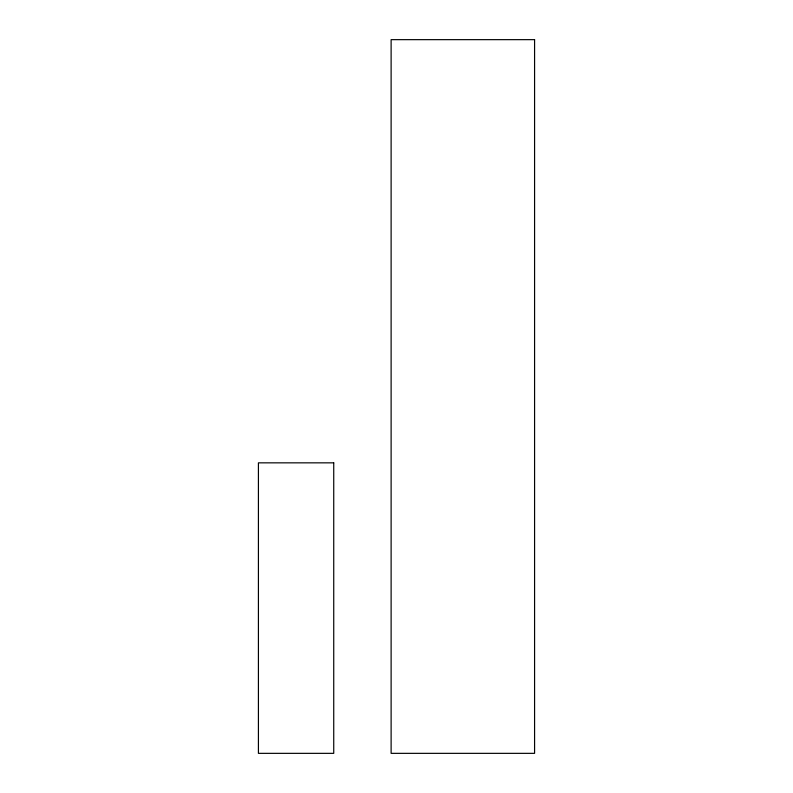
<?xml version="1.0" encoding="UTF-8"?>
<svg xmlns="http://www.w3.org/2000/svg" width="793" height="793" viewBox="0 0 793 793"><rect width="100%" height="100%" fill="white"/><g stroke="black" fill="none" stroke-linecap="round" stroke-linejoin="round"><path stroke-width="1.19" d="M534.581 39.65L391.118 39.65L391.118 753.35L534.581 753.35L534.581 39.65M333.734 462.844L258.419 462.844L258.419 753.35L333.734 753.35L333.734 462.844"/></g></svg>
